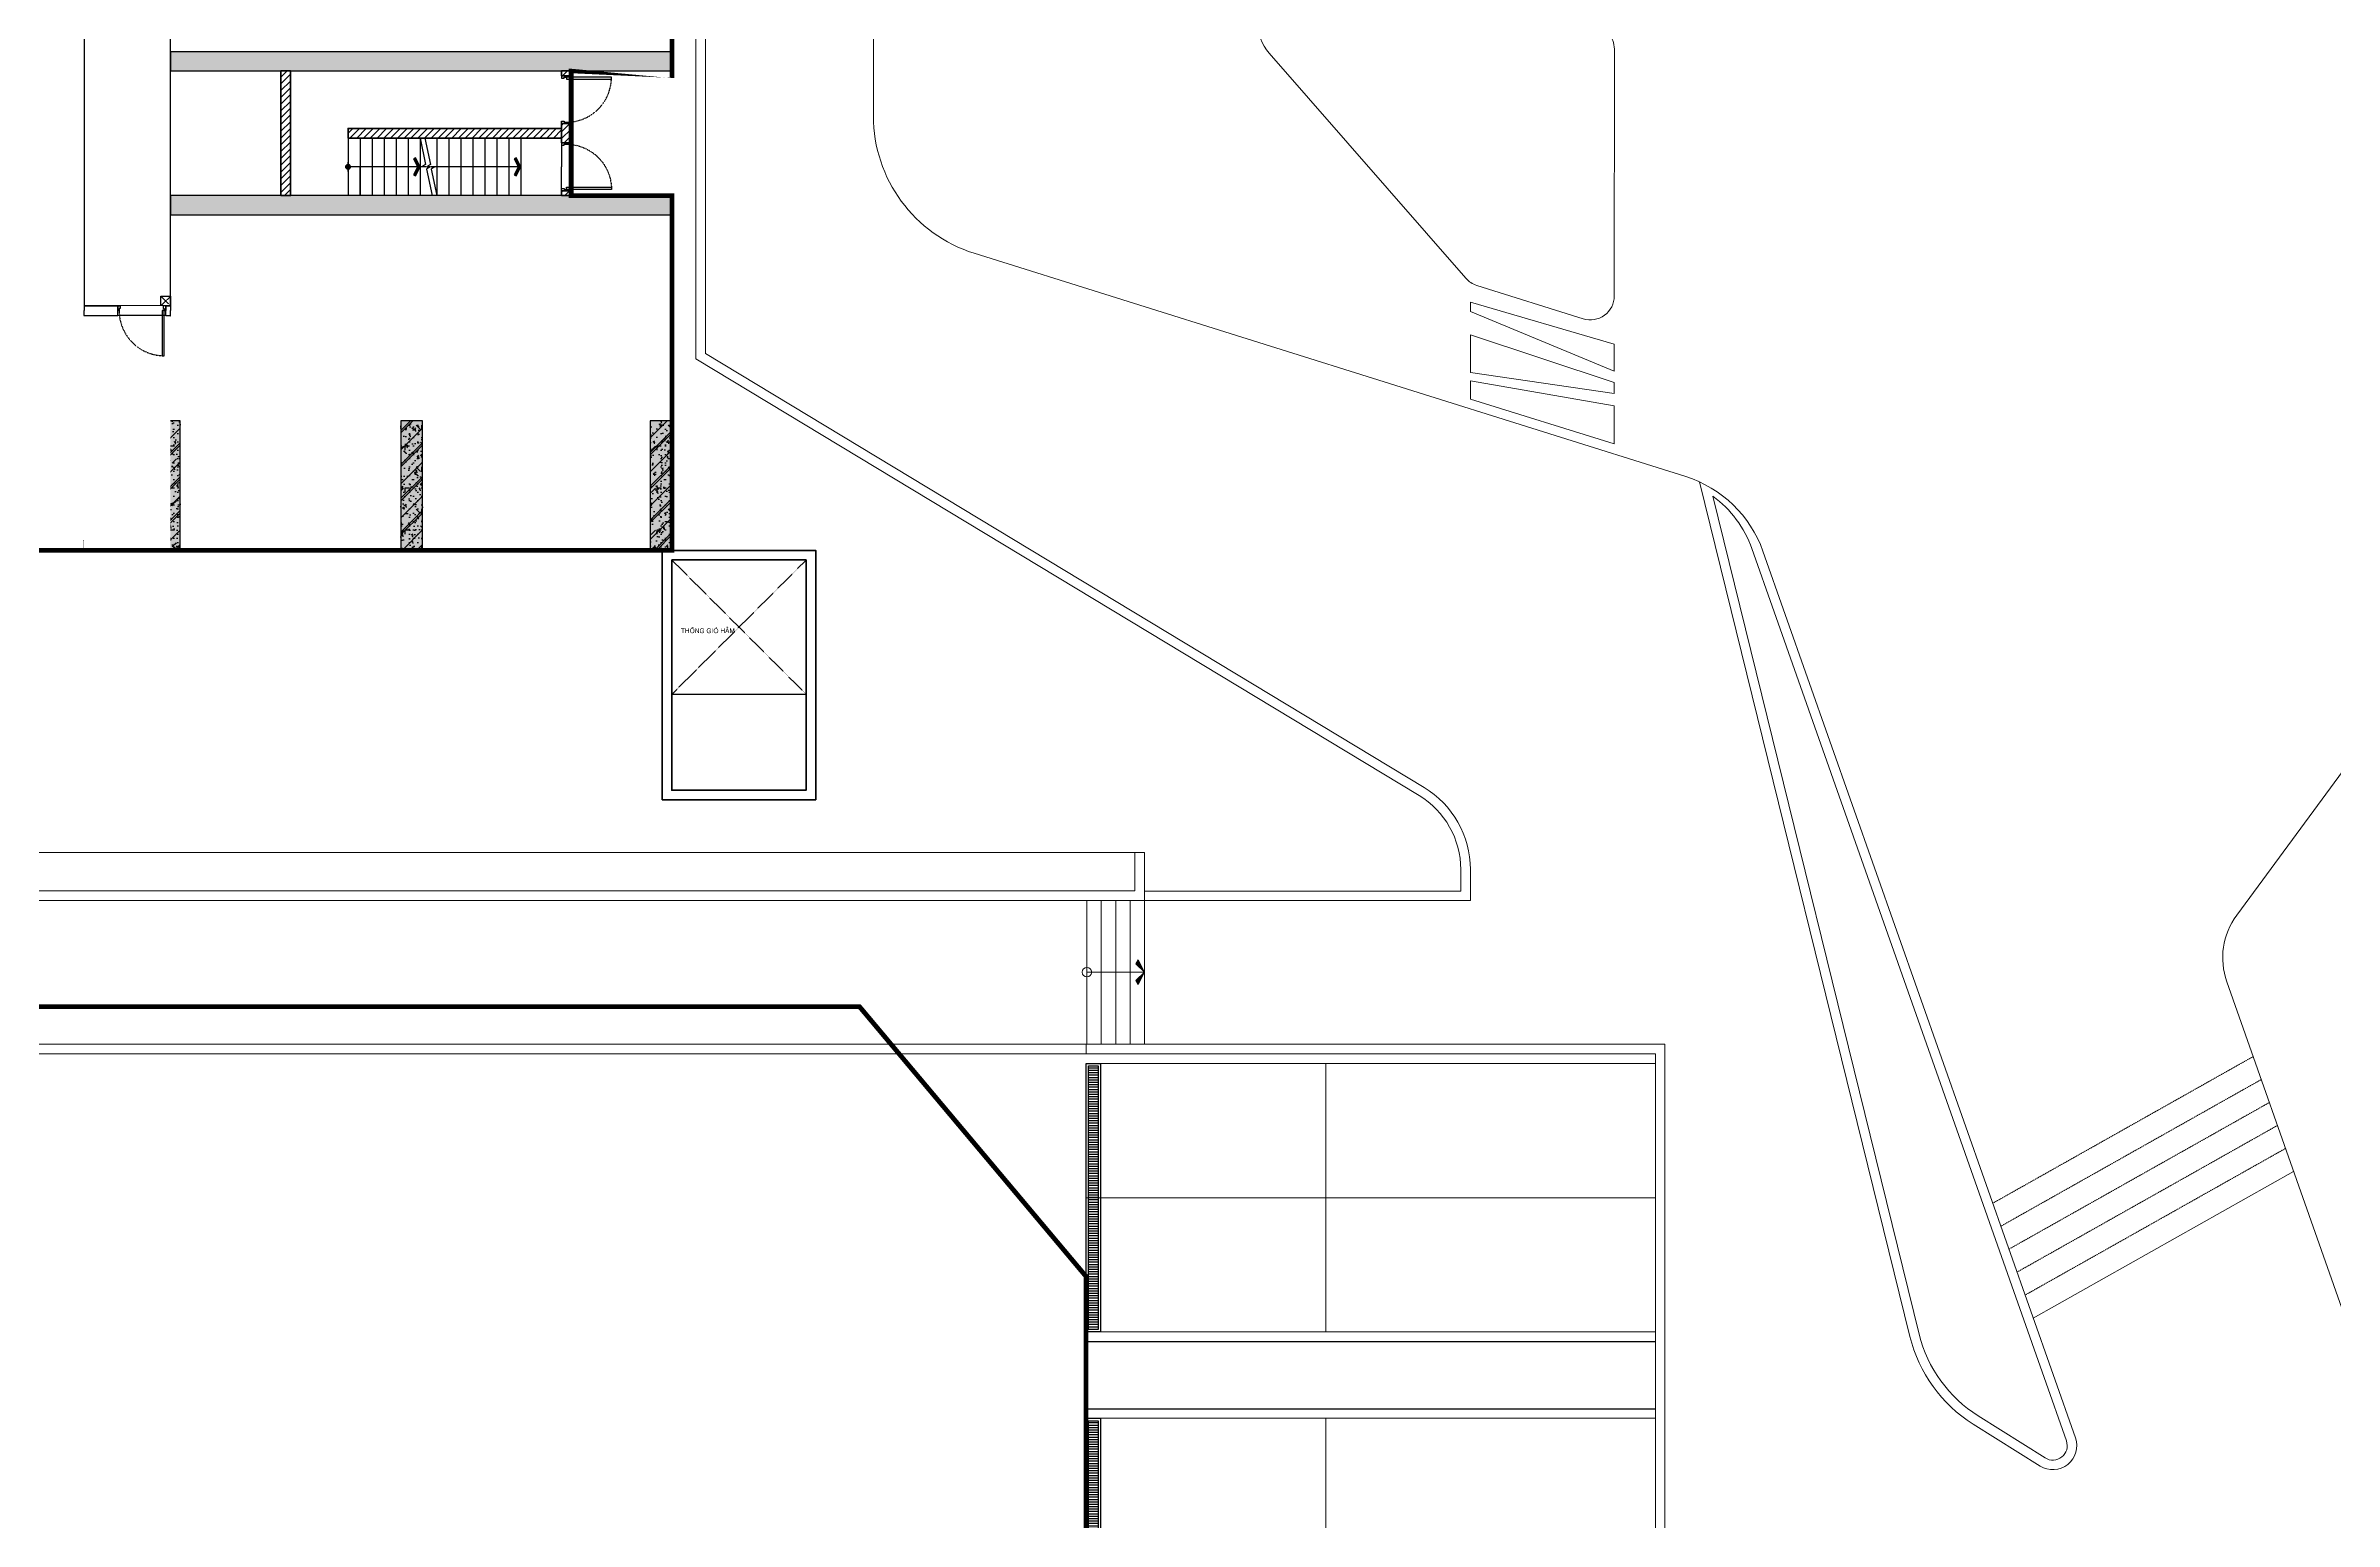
# Model space of a CAD drawing. Header units: millimetres. Extents: x 379264 to 1158416, y -283062 to 356890.
# Drawn here: x 808102 to 809056, y -6410 to -5795 of the extents above; entities that cross this region are included whole.
import ezdxf
from ezdxf.enums import TextEntityAlignment as Align

# ---------------------------------------------------------------- set-up
doc = ezdxf.new("R2010")
doc.units = ezdxf.units.MM
for name, pattern in [('keyplan TANG 1$0$Can Ho Tang 3$0$Unit OTEL Type3c$0$Hidden10.5', [1.5, 1, -0.5]), ('keyplan TANG 1$0$Core 1A$0$Hidden10.5', [1.5, 1, -0.5]), ('keyplan TANG 1$0$mb tang 1 TWA$0$Hidden10.5', [1.5, 1, -0.5]), ('keyplan TANG 1$0$mb_unitmix twa 1-20$0$Core 1A$0$Hidden10.5', [1.5, 1, -0.5]), ('keyplan TANG 1$0$Ranh dat$0$HTT Divide', [18, 10, -2, 1, -2, 1, -2])]:
    doc.linetypes.add(name, pattern=pattern)
for name, color, linetype in [('11PM. DIM', 2, 'Continuous'), ('BLOCK A - CHI TIET THANG 4$0$DnW', 20, 'Continuous'), ('keyplan TANG 1$0$Concrete Line', 250, 'Continuous'), ('keyplan TANG 1$0$mb tang 1 TWA$0$Door', 250, 'Continuous'), ('keyplan TANG 1$0$mb tang 1 TWA$0$Staircase', 250, 'Continuous'), ('keyplan TANG 1$0$mb tang 1 TWA$0$Staircase Break', 250, 'Continuous'), ('keyplan TANG 1$0$mb tang 1 TWA$0$Staircase Direction', 250, 'Continuous'), ('keyplan TANG 1$0$mb tang 1 TWA$0$Wall Hatch', 250, 'Continuous'), ('keyplan TANG 1$0$MB_Cot tang 1$0$Concrete Hatch', 250, 'Continuous'), ('keyplan TANG 1$0$MB_Cot tang 1$0$Concrete Line', 250, 'Continuous'), ('keyplan TANG 1$0$MB_Cot tang 1$0$Concrete Solid', 250, 'Continuous'), ('keyplan TANG 1$0$mb_unitmix twa 1-20$0$Net thay Tran', 250, 'Continuous'), ('keyplan TANG 1$0$mb_unitmix twa 1-20$0$Opening Hidden', 250, 'keyplan TANG 1$0$mb_unitmix twa 1-20$0$Core 1A$0$Hidden10.5'), ('keyplan TANG 1$0$mb_unitmix twa 1-20$0$Opening Line', 250, 'Continuous'), ('keyplan TANG 1$0$Opening Hidden', 250, 'keyplan TANG 1$0$Core 1A$0$Hidden10.5'), ('keyplan TANG 1$0$Opening Line', 250, 'Continuous'), ('keyplan TANG 1$0$Opening Text', 250, 'Continuous'), ('keyplan TANG 1$0$Ramp Line', 250, 'Continuous'), ('keyplan TANG 1$0$Trench Hatch', 250, 'Continuous'), ('keyplan TANG 1$0$Trench Line', 250, 'Continuous')]:
    doc.layers.add(name, color=color, linetype=linetype)
for name, color, linetype, lineweight in [('keyplan TANG 1$0$Cau thang', 250, 'Continuous', 15), ('keyplan TANG 1$0$Hatch vat lieu', 250, 'Continuous', 5), ('keyplan TANG 1$0$mb tang 1 TWA$0$Net cat Tuong', 250, 'Continuous', 40), ('keyplan TANG 1$0$mb tang 1 TWA$0$Wall Line', 250, 'Continuous', 70), ('keyplan TANG 1$0$mb_unitmix twa 1-20$0$Cua so', 250, 'Continuous', 9), ('keyplan TANG 1$0$mb_unitmix twa 1-20$0$Ghi chu ban ve', 250, 'Continuous', 20), ('keyplan TANG 1$0$mb_unitmix twa 1-20$0$Net Thay khac', 250, 'Continuous', 15), ('keyplan TANG 1$0$Net cat Tuong', 250, 'Continuous', 40), ('keyplan TANG 1$0$Net Thay khac', 250, 'Continuous', 15), ('keyplan TANG 1$0$Net thay Tuong', 250, 'Continuous', 20), ('keyplan TANG 1$0$Ramp doc', 250, 'Continuous', 5), ('keyplan TANG 1$0$Ranh dat$0$Ranh dat', 250, 'keyplan TANG 1$0$Ranh dat$0$HTT Divide', 40)]:
    doc.layers.add(name, color=color, linetype=linetype, lineweight=lineweight)
doc.styles.add('keyplan TANG 1$0$mb_unitmix twa 1-20$0$Core 1A$0$VNI-HelveC', font='VHELVCN_0.TTF')
doc.styles.add('keyplan TANG 1$0$VNI-HelveC', font='VHELVCN_0.TTF')

# ---------------------------------------------------------------- blocks, each defined once
blk = doc.blocks.new('*U1377')
at = {"layer": 'keyplan TANG 1$0$Opening Hidden'}
for p, q in [((0, 0), (2800, 2800)), ((2800, 0), (0, 2800))]:
    blk.add_line(p, q, dxfattribs=at)
at = {"layer": 'keyplan TANG 1$0$Opening Line'}
blk.add_lwpolyline([(0, 0), (2800, 5.684341886080801e-14), (2800, 2800), (0, 2800)], close=True, dxfattribs=at)
at = {"layer": 'keyplan TANG 1$0$Opening Text', "style": 'keyplan TANG 1$0$VNI-HelveC'}
blk.add_attdef('OPENING', text='', height=100, dxfattribs=at).set_placement((750, 1325.000000000007), align=Align.MIDDLE_CENTER)
blk = doc.blocks.new('keyplan TANG 1$0$A$Cec98b088')
at = {"layer": 'keyplan TANG 1$0$Net cat Tuong'}
for points in [[(22498.33656567813, 90250), (25698.33656567813, 90250), (25698.33656567813, 85049.16828283906), (22498.33656567813, 85049.16828283906)], [(22698.33656567813, 90050), (25498.33656567813, 90050), (25498.33656567813, 85249.16828283906), (22698.33656567813, 85249.16828283906)]]:
    blk.add_lwpolyline(points, close=True, dxfattribs=at)
at = {"layer": 'keyplan TANG 1$0$Opening Line'}
blk.add_blockref('*U1377', (22700.00000000001, 87249.16828283906), dxfattribs=at).add_auto_attribs({'OPENING': 'THOÂNG GIOÙ HAÀM'})
blk = doc.blocks.new('*U1432')
at = {"layer": 'keyplan TANG 1$0$mb tang 1 TWA$0$Wall Hatch'}
h = blk.add_hatch(dxfattribs=at)
h.set_pattern_fill('LINE10', color=256, scale=100, angle=45, style=0, pattern_type=2)
h.set_pattern_definition([(45, (4100.00000000052, 899.9999999999986), (-70.71067811865474, 70.71067811865476), [])])
h.paths.add_polyline_path([(-99.99999999947431, 2.374315213898552e-14), (0, 0), (1.603842341970662e-13, 200), (-99.99999999947431, 200)])
at = {"layer": 'keyplan TANG 1$0$mb tang 1 TWA$0$Wall Line'}
blk.add_lwpolyline([(-99.99999999947431, 2.374315213898552e-14), (0, 0), (1.603842341970662e-13, 200), (-99.99999999947431, 200)], close=True, dxfattribs=at)
blk = doc.blocks.new('*U236')
at = {"layer": 'keyplan TANG 1$0$mb tang 1 TWA$0$Wall Hatch'}
h = blk.add_hatch(dxfattribs=at)
h.set_pattern_fill('LINE10', color=256, scale=100, angle=45, style=0, pattern_type=2)
h.set_pattern_definition([(45, (1199.999999999998, 3150), (-70.71067811865474, 70.71067811865476), [])])
h.paths.add_polyline_path([(4449.999999999998, -1.004973881890692e-12), (0, 0), (-1.358912982141192e-13, -200), (4449.999999999998, -200.000000000001)])
at = {"layer": 'keyplan TANG 1$0$mb tang 1 TWA$0$Wall Line'}
blk.add_lwpolyline([(4449.999999999998, -1.004973881890692e-12), (0, 0), (-1.358912982141192e-13, -200), (4449.999999999998, -200.000000000001)], close=True, dxfattribs=at)
blk = doc.blocks.new('keyplan TANG 1$0$mb tang 1 TWA$0$Door 1000-1')
at = {"color": 0, "linetype": 'ByBlock'}
blk.add_lwpolyline([(30, 100), (75, 100), (75, 1040.000000000015), (30, 1040.000000000015)], close=True, dxfattribs=at)
for points in [[(50, 55), (30, 55), (30, 100), (0, 100), (0, 0), (50, 0), (50, 55)], [(950.0000000000146, 55), (970.0000000000146, 55), (970.0000000000146, 100), (1000.000000000015, 100), (1000.000000000015, 0), (950.0000000000146, 0), (950.0000000000146, 55)]]:
    blk.add_lwpolyline(points, dxfattribs=at)
at = {"color": 0, "linetype": 'keyplan TANG 1$0$mb tang 1 TWA$0$Hidden10.5'}
blk.add_arc((30, 100), 940.0000000000146, 0, 90, dxfattribs=at)
blk = doc.blocks.new('*U1433')
at = {"layer": 'keyplan TANG 1$0$mb tang 1 TWA$0$Door'}
blk.add_blockref('keyplan TANG 1$0$mb tang 1 TWA$0$Door 1000-1', (0, 0), dxfattribs=at)
blk = doc.blocks.new('*U237')
at = {"layer": 'keyplan TANG 1$0$mb tang 1 TWA$0$Wall Hatch'}
h = blk.add_hatch(dxfattribs=at)
h.set_pattern_fill('LINE10', color=256, scale=100, angle=45, style=0, pattern_type=2)
h.set_pattern_definition([(45, (3799.999999998978, 899.9999999999987), (-70.71067811865474, 70.71067811865476), [])])
h.paths.add_polyline_path([(-400.0000000010168, 1.090082804301975e-13), (0, 0), (1.603842341970662e-13, 200), (-400.0000000010168, 200.0000000000001)])
at = {"layer": 'keyplan TANG 1$0$mb tang 1 TWA$0$Wall Line'}
blk.add_lwpolyline([(-400.0000000010168, 1.090082804301975e-13), (0, 0), (1.603842341970662e-13, 200), (-400.0000000010168, 200.0000000000001)], close=True, dxfattribs=at)
blk = doc.blocks.new('*U238')
at = {"layer": 'keyplan TANG 1$0$mb tang 1 TWA$0$Wall Hatch'}
h = blk.add_hatch(dxfattribs=at)
h.set_pattern_fill('LINE10', color=256, scale=100, angle=45, style=0, pattern_type=2)
h.set_pattern_definition([(45, (1599.999999964853, 899.9999999999993), (-70.71067811865474, 70.71067811865476), [])])
h.paths.add_polyline_path([(-2600.000000035141, 7.342858878990857e-13), (0, 0), (1.603842341970662e-13, 200), (-2600.000000035141, 200.0000000000007)])
at = {"layer": 'keyplan TANG 1$0$mb tang 1 TWA$0$Wall Line'}
blk.add_lwpolyline([(-2600.000000035141, 7.342858878990857e-13), (0, 0), (1.603842341970662e-13, 200), (-2600.000000035141, 200.0000000000007)], close=True, dxfattribs=at)
blk = doc.blocks.new('keyplan TANG 1$0$mb tang 1 TWA$0$Arrow 60')
at = {"linetype": 'ByBlock', "lineweight": -2}
h = blk.add_hatch(color=0, dxfattribs=at)
h.paths.add_polyline_path([(1.875, 0.9375000000000001), (1.651393202249892, 1.384713595499924), (0, 0.5590169943748364), (-1.651393202250176, 1.384713595499924), (-1.875, 0.9375000000001494), (0, 0)], flags=17)
h.paths.add_polyline_path([(1.651393202249892, 1.384713595499925), (1.875, 0.9375), (0, 0), (-1.875, 0.9375000000001492), (-1.651393202250176, 1.384713595499925), (0, 0.5590169943748364)])
blk.add_hatch(color=0, dxfattribs=at).paths.add_polyline_path([(1.651393202249892, 1.384713595499925), (1.875, 0.9375), (0, 0), (-1.875, 0.9375000000001492), (-1.651393202250176, 1.384713595499925), (0, 0.5590169943748364)])
at = {"color": 0, "linetype": 'ByBlock', "lineweight": -2}
blk.add_lwpolyline([(1.651393202249892, 1.384713595499925), (1.875, 0.9375), (0, 0), (-1.875, 0.9375000000001492), (-1.651393202250176, 1.384713595499925), (0, 0.5590169943748364)], close=True, dxfattribs=at)
blk = doc.blocks.new('keyplan TANG 1$0$mb tang 1 TWA$0$Dot')
at = {"linetype": 'ByBlock', "lineweight": -2}
h = blk.add_hatch(color=0, dxfattribs=at)
edge = h.paths.add_edge_path()
edge.add_arc((0, 0), 0.5, 0, 360)
at = {"color": 0, "linetype": 'ByBlock', "lineweight": -2}
blk.add_line((-1.110223024625157e-16, -1), (5.551115123125783e-17, 1), dxfattribs=at)
blk.add_circle((0, 0), 0.5, dxfattribs=at)
blk = doc.blocks.new('keyplan TANG 1$0$mb tang 1 TWA$0$A$Cf4f9086f')
at = {"layer": 'keyplan TANG 1$0$mb tang 1 TWA$0$Staircase'}
for p, q in [((27104.30626201179, -65148.17011095535), (27104.30626201179, -66348.17011095535)), ((28304.30626201179, -65148.17011095535), (28304.30626201179, -66348.17011095535)), ((32754.30626201179, -65148.170110955354), (28554.30626201179, -65148.170110955354)), ((28554.30626201179, -65148.170110955354), (28554.30626201179, -65748.17011095535)), ((28554.30626201179, -65148.17011095535), (28554.30626201179, -66348.17011095535)), ((28804.30626201179, -65148.17011095535), (28804.30626201179, -66348.17011095535)), ((29054.30626201179, -65148.17011095535), (29054.30626201179, -66348.17011095535)), ((29304.30626201179, -65148.17011095535), (29304.30626201179, -66348.17011095535)), ((29554.30626201179, -65148.17011095535), (29554.30626201179, -66348.17011095535)), ((29804.30626201179, -65148.17011095535), (29804.30626201179, -66348.17011095535)), ((30154.30626201179, -65148.17011095535), (30154.30626201179, -66348.17011095535)), ((30404.30626201179, -65148.17011095535), (30404.30626201179, -66348.17011095535)), ((30654.30626201179, -65148.17011095535), (30654.30626201179, -66348.17011095535)), ((30904.30626201179, -65148.17011095535), (30904.30626201179, -66348.17011095535)), ((31154.30626201179, -65148.17011095535), (31154.30626201179, -66348.17011095535)), ((31404.30626201179, -65148.17011095535), (31404.30626201179, -66348.17011095535)), ((31654.30626201179, -65148.17011095535), (31654.30626201179, -66348.17011095535)), ((31904.30626201179, -65148.17011095535), (31904.30626201179, -66348.17011095535)), ((32754.30626201179, -65148.170110955354), (32754.30626201179, -65748.17011095535)), ((28554.30626201179, -66348.17011095535), (28554.30626201179, -65748.17011095535)), ((32754.30626201179, -66348.17011095535), (32754.30626201179, -65748.17011095535)), ((32754.30626201179, -66348.17011095535), (28554.30626201179, -66348.17011095535))]:
    blk.add_line(p, q, dxfattribs=at)
at = {"layer": 'keyplan TANG 1$0$mb tang 1 TWA$0$Staircase Break', "color": 3, "linetype": 'Continuous'}
blk.add_lwpolyline([(29804.30626201179, -65148.17011092059), (29919.10854930642, -65699.22108993353), (29856.96424072815, -65737.70459312329), (30001.64828329833, -65758.63562872016), (29939.50397471715, -65797.11913190738), (30054.30626201179, -66348.17011092021)], dxfattribs=at)
at = {"layer": 'keyplan TANG 1$0$mb tang 1 TWA$0$Staircase Break', "linetype": 'Continuous'}
blk.add_lwpolyline([(29904.30626201179, -65148.17011092059), (30019.10854930642, -65699.22108993353), (29956.96424072815, -65737.70459312329), (30101.64828329833, -65758.63562872016), (30039.50397471715, -65797.11913190738), (30154.30626201179, -66348.17011092021)], dxfattribs=at)
at = {"layer": 'keyplan TANG 1$0$mb tang 1 TWA$0$Staircase Direction'}
for p, q in [((29929.3062622456, -65748.17011095534), (28304.30626201179, -65748.17011095534)), ((31904.30626201179, -65748.17011095535), (30029.30626224561, -65748.17011095534))]:
    blk.add_line(p, q, dxfattribs=at)
at = {"layer": 'keyplan TANG 1$0$mb tang 1 TWA$0$Door', "rotation": 270}
blk.add_blockref('*U1433', (32754.30626201179, -63848.17011091969), dxfattribs=at)
at = {"layer": 'keyplan TANG 1$0$mb tang 1 TWA$0$Door', "xscale": -1, "rotation": 270}
blk.add_blockref('*U1433', (32754.30626201179, -66248.17011092074), dxfattribs=at)
at = {"layer": 'keyplan TANG 1$0$mb tang 1 TWA$0$Net cat Tuong', "xscale": -1, "rotation": 270}
for name, p in [('*U238', (26904.30626201179, -63748.17011092021)), ('*U1432', (32754.30626201179, -63748.17011092021)), ('*U237', (32754.30626201179, -64848.1701109197)), ('*U1432', (32754.30626201179, -66248.17011092074))]:
    blk.add_blockref(name, p, dxfattribs=at)
at = {"layer": 'keyplan TANG 1$0$mb tang 1 TWA$0$Net cat Tuong'}
blk.add_blockref('*U236', (28304.30626201179, -64948.17011092055), dxfattribs=at)
at = {"layer": 'keyplan TANG 1$0$mb tang 1 TWA$0$Staircase Direction', "xscale": 100, "yscale": 100, "zscale": 100}
blk.add_blockref('keyplan TANG 1$0$mb tang 1 TWA$0$Dot', (28304.30626201179, -65748.17011095534), dxfattribs=at)
at = {"layer": 'keyplan TANG 1$0$mb tang 1 TWA$0$Staircase Direction', "zscale": 100, "rotation": 90}
for p, xscale, yscale in [((29804.30626201179, -65748.17011095538), -100.0000000000007, 100.0000000000007), ((31904.30626201179, -65748.17011095535), -100.0000000000008, 100.0000000000008)]:
    blk.add_blockref('keyplan TANG 1$0$mb tang 1 TWA$0$Arrow 60', p, dxfattribs=dict(at, xscale=xscale, yscale=yscale))
blk = doc.blocks.new('*U1435')
at = {"layer": 'keyplan TANG 1$0$mb tang 1 TWA$0$Door'}
blk.add_blockref('keyplan TANG 1$0$mb tang 1 TWA$0$Door 1000-1', (0, 0), dxfattribs=at)
blk = doc.blocks.new('*U263')
for points in [[(0, 0), (1800, 0), (1800, 100), (0, 100)], [(0, 100), (50, 100), (50, 0), (0, 0)], [(50, 75), (50, 25), (87.5, 25), (87.5, 50), (75, 50), (75, 75)], [(900, 75), (900, 25), (862.5, 25), (862.5, 50), (875, 50), (875, 75)], [(900, 75), (900, 25), (937.5, 25), (937.5, 50), (925, 50), (925, 75)], [(1750, 75), (1750, 25), (1712.5, 25), (1712.5, 50), (1725, 50), (1725, 75)], [(1750, 100), (1800, 100), (1800, 0), (1750, 0)]]:
    blk.add_lwpolyline(points, close=True)
at = {"color": 251}
for points in [[(75, 62.5), (75, 75), (875, 74.99999916972592), (875, 62.49999916972592)], [(87.5, 50), (87.5, 25), (862.5, 24.99999916972592), (862.5, 49.99999916972592)], [(925, 62.5), (925, 75), (1725, 74.99999916972592), (1725, 62.49999916972592)], [(937.5, 50), (937.5, 25), (1712.5, 24.99999916972592), (1712.5, 49.99999916972592)]]:
    blk.add_lwpolyline(points, close=True, dxfattribs=at)
blk = doc.blocks.new('*U1441')
at = {"layer": 'keyplan TANG 1$0$mb_unitmix twa 1-20$0$Opening Hidden'}
for p, q in [((0, 0), (200, 200)), ((200, 0), (0, 200))]:
    blk.add_line(p, q, dxfattribs=at)
at = {"layer": 'keyplan TANG 1$0$mb_unitmix twa 1-20$0$Opening Line'}
blk.add_lwpolyline([(0, 0), (200, 5.684341886080801e-14), (200, 200), (0, 200)], close=True, dxfattribs=at)
at = {"layer": 'keyplan TANG 1$0$mb_unitmix twa 1-20$0$Ghi chu ban ve', "style": 'keyplan TANG 1$0$mb_unitmix twa 1-20$0$Core 1A$0$VNI-HelveC'}
blk.add_attdef('OPENING', text='', height=100, dxfattribs=at).set_placement((99.99999999999977, 99.99999999999983), align=Align.MIDDLE_CENTER)
blk = doc.blocks.new('*U1373')
at = {"layer": 'keyplan TANG 1$0$Trench Hatch'}
h = blk.add_hatch(dxfattribs=at)
h.set_pattern_fill('LINE10', color=256, scale=50, angle=90, style=0, pattern_type=2)
h.set_pattern_definition([(90, (0, 100), (-50, 3.061616997868383e-15), [])])
h.paths.add_polyline_path([(50, 50), (5550, 50), (5550, 250), (50, 250)])
at = {"layer": 'keyplan TANG 1$0$Trench Line'}
for points in [[(0, 0), (5600, 0), (5600, 300), (0, 300)], [(50, 50), (5550, 50), (5550, 250), (50, 250)]]:
    blk.add_lwpolyline(points, close=True, dxfattribs=at)
blk = doc.blocks.new('*U1405')
at = {"layer": 'keyplan TANG 1$0$MB_Cot tang 1$0$Concrete Hatch'}
h = blk.add_hatch(dxfattribs=at)
h.set_pattern_fill('CONCRETE', color=256, scale=50, style=0, pattern_type=2)
h.set_pattern_definition([(45, (0, -2150), (-176.7766952966369, 176.7766952966369), []), (45, (0, -2100), (-353.5533905932737, 353.5533905932738), []), (49.99999999999999, (0, -2150), (358.6300913003767, -31.37606749129755), [37.5, -412.5]), (355, (0, -2150), (-69.3756668065, 376.0960668500059), [30, -330]), (100.4514, (29.88584, -2152.614669999999), (289.2546908570108, 344.7197710304768), [31.870095, -350.571056]), (46.18420000000001, (0, -2050), (533.6205243128222, -82.75950716450905), [56.25, -618.75]), (96.6356, (44.46837249999999, -2056.8966535), (467.3313527743517, 487.0589354502209), [47.805144, -525.8565]), (351.1842, (0, -2050), (467.3309725668136, 487.0593004626623), [45, -495]), (21, (50, -2075), (298.4535260592309, -201.3094453326694), [37.5, -412.5]), (326.0000000000001, (50, -2075), (121.6576659607909, 362.5750225234265), [30, -330]), (71.4514, (74.8711165, -2091.775803), (420.111314290745, 161.2652483549762), [31.870095, -350.571056]), (37.50000000000001, (0, -2150), (6.079927658645334, 166.4469269156558), [0, -326, 0, -335, 0, -331.25]), (7.499999999999999, (0, -2150), (131.5347687210743, 197.2058559411801), [0, -191, 0, -318.5, 0, -126.25]), (327.5, (-111.5, -2150), (266.9112180862045, -11.2774358671899), [0, -125, 0, -390, 0, -517.5]), (317.5, (-161.5, -2150), (291.5930846711931, 50.05249116615882), [0, -162.5, 0, -259, 0, -367.5]), (0, (175, -1975), (0, 875), [87.5, -787.5]), (0, (437.5, -1800), (0, 875), [87.5, -787.5]), (0, (262.5, -1450), (0, 875), [87.5, -350, 87.5, -350]), (90, (175, -1975), (-875, 5.35782974626967e-14), [87.5, -787.5]), (90, (262.5, -1450), (-875, 5.35782974626967e-14), [87.5, -787.5]), (90, (525, -1800), (-875, 5.35782974626967e-14), [87.5, -787.5]), (90, (700, -1537.5), (-875, 5.35782974626967e-14), [87.5, -787.5]), (135, (262.5, -1975), (-875.016357447105, 8.881784197001252e-14), [123.76, -1113.7]), (135, (350, -1450), (-875.016357447105, 8.881784197001252e-14), [123.76, -1113.7]), (45, (437.5, -1800), (8.881784197001252e-14, 875.016357447105), [123.76, -247.485, 123.76, -742.455]), (0, (-175, -2150), (87.5, 87.5), [-175, 0])])
h.paths.add_polyline_path([(-200, 300), (-200, -2400), (250, -2400), (250, 300)])
at = {"layer": 'keyplan TANG 1$0$MB_Cot tang 1$0$Concrete Solid'}
blk.add_hatch(color=256, dxfattribs=at).paths.add_polyline_path([(-200, 300), (-200, -2400), (250, -2400), (250, 300)])
at = {"layer": 'keyplan TANG 1$0$MB_Cot tang 1$0$Concrete Line'}
blk.add_lwpolyline([(-200, 300), (-200, -2400), (250, -2400), (250, 300)], close=True, dxfattribs=at)
blk = doc.blocks.new('*U59')
at = {"layer": 'keyplan TANG 1$0$MB_Cot tang 1$0$Concrete Hatch'}
h = blk.add_hatch(dxfattribs=at)
h.set_pattern_fill('CONCRETE', color=256, scale=50, style=0, pattern_type=2)
h.set_pattern_definition([(45, (-100, -2150), (-176.7766952966369, 176.7766952966369), []), (45, (-100, -2100), (-353.5533905932737, 353.5533905932738), []), (49.99999999999999, (-100, -2150), (358.6300913003767, -31.37606749129755), [37.5, -412.5]), (355, (-100, -2150), (-69.3756668065, 376.0960668500059), [30, -330]), (100.4514, (-70.11416, -2152.614669999999), (289.2546908570108, 344.7197710304768), [31.870095, -350.571056]), (46.18420000000001, (-100, -2050), (533.6205243128222, -82.75950716450905), [56.25, -618.75]), (96.6356, (-55.53162750000001, -2056.8966535), (467.3313527743517, 487.0589354502209), [47.805144, -525.8565]), (351.1842, (-100, -2050), (467.3309725668136, 487.0593004626623), [45, -495]), (21, (-50, -2075), (298.4535260592309, -201.3094453326694), [37.5, -412.5]), (326.0000000000001, (-50, -2075), (121.6576659607909, 362.5750225234265), [30, -330]), (71.4514, (-25.1288835, -2091.775803), (420.111314290745, 161.2652483549762), [31.870095, -350.571056]), (37.50000000000001, (-100, -2150), (6.079927658645334, 166.4469269156558), [0, -326, 0, -335, 0, -331.25]), (7.499999999999999, (-100, -2150), (131.5347687210743, 197.2058559411801), [0, -191, 0, -318.5, 0, -126.25]), (327.5, (-211.5, -2150), (266.9112180862045, -11.2774358671899), [0, -125, 0, -390, 0, -517.5]), (317.5, (-261.5, -2150), (291.5930846711931, 50.05249116615882), [0, -162.5, 0, -259, 0, -367.5]), (0, (75, -1975), (0, 875), [87.5, -787.5]), (0, (337.5, -1800), (0, 875), [87.5, -787.5]), (0, (162.5, -1450), (0, 875), [87.5, -350, 87.5, -350]), (90, (75, -1975), (-875, 5.35782974626967e-14), [87.5, -787.5]), (90, (162.5, -1450), (-875, 5.35782974626967e-14), [87.5, -787.5]), (90, (425, -1800), (-875, 5.35782974626967e-14), [87.5, -787.5]), (90, (600, -1537.5), (-875, 5.35782974626967e-14), [87.5, -787.5]), (135, (162.5, -1975), (-875.016357447105, 8.881784197001252e-14), [123.76, -1113.7]), (135, (250, -1450), (-875.016357447105, 8.881784197001252e-14), [123.76, -1113.7]), (45, (337.5, -1800), (8.881784197001252e-14, 875.016357447105), [123.76, -247.485, 123.76, -742.455]), (0, (-275, -2150), (87.5, 87.5), [-175, 0])])
h.paths.add_polyline_path([(-250, 300), (-250, -2400), (200, -2400), (200, 300)])
at = {"layer": 'keyplan TANG 1$0$MB_Cot tang 1$0$Concrete Solid'}
blk.add_hatch(color=256, dxfattribs=at).paths.add_polyline_path([(-250, 300), (-250, -2400), (200, -2400), (200, 300)])
at = {"layer": 'keyplan TANG 1$0$MB_Cot tang 1$0$Concrete Line'}
blk.add_lwpolyline([(-250, 300), (-250, -2400), (200, -2400), (200, 300)], close=True, dxfattribs=at)
blk = doc.blocks.new('*U1387')
at = {"layer": 'keyplan TANG 1$0$MB_Cot tang 1$0$Concrete Hatch'}
h = blk.add_hatch(dxfattribs=at)
h.set_pattern_fill('CONCRETE', color=256, scale=50, style=0, pattern_type=2)
h.set_pattern_definition([(45, (9900.00000006222, -349.9999999999999), (-176.7766952966369, 176.7766952966369), []), (45, (9900.00000006222, -299.9999999999999), (-353.5533905932737, 353.5533905932738), []), (49.99999999999999, (9900.00000006222, -349.9999999999999), (358.6300913003767, -31.37606749129755), [37.5, -412.5]), (355, (9900.00000006222, -349.9999999999999), (-69.3756668065, 376.0960668500059), [30, -330]), (100.4514, (9929.885840062221, -352.6146699999999), (289.2546908570108, 344.7197710304768), [31.870095, -350.571056]), (46.18420000000001, (9900.00000006222, -249.9999999999999), (533.6205243128222, -82.75950716450905), [56.25, -618.75]), (96.6356, (9944.46837256222, -256.8966534999999), (467.3313527743517, 487.0589354502209), [47.805144, -525.8565]), (351.1842, (9900.00000006222, -249.9999999999999), (467.3309725668136, 487.0593004626623), [45, -495]), (21, (9950.00000006222, -274.9999999999999), (298.4535260592309, -201.3094453326694), [37.5, -412.5]), (326.0000000000001, (9950.00000006222, -274.9999999999999), (121.6576659607909, 362.5750225234265), [30, -330]), (71.4514, (9974.87111656222, -291.7758029999999), (420.111314290745, 161.2652483549762), [31.870095, -350.571056]), (37.50000000000001, (9900.00000006222, -349.9999999999999), (6.079927658645334, 166.4469269156558), [0, -326, 0, -335, 0, -331.25]), (7.499999999999999, (9900.00000006222, -349.9999999999999), (131.5347687210743, 197.2058559411801), [0, -191, 0, -318.5, 0, -126.25]), (327.5, (9788.50000006222, -349.9999999999999), (266.9112180862045, -11.2774358671899), [0, -125, 0, -390, 0, -517.5]), (317.5, (9738.50000006222, -349.9999999999999), (291.5930846711931, 50.05249116615882), [0, -162.5, 0, -259, 0, -367.5]), (0, (10075.00000006222, -174.9999999999999), (0, 875), [87.5, -787.5]), (0, (10337.50000006222, 1.13686837721616e-13), (0, 875), [87.5, -787.5]), (0, (10162.50000006222, 350.0000000000001), (0, 875), [87.5, -350, 87.5, -350]), (90, (10075.00000006222, -174.9999999999999), (-875, 5.35782974626967e-14), [87.5, -787.5]), (90, (10162.50000006222, 350.0000000000001), (-875, 5.35782974626967e-14), [87.5, -787.5]), (90, (10425.00000006222, 1.13686837721616e-13), (-875, 5.35782974626967e-14), [87.5, -787.5]), (90, (10600.00000006222, 262.5000000000001), (-875, 5.35782974626967e-14), [87.5, -787.5]), (135, (10162.50000006222, -174.9999999999999), (-875.016357447105, 8.881784197001252e-14), [123.76, -1113.7]), (135, (10250.00000006222, 350.0000000000001), (-875.016357447105, 8.881784197001252e-14), [123.76, -1113.7]), (45, (10337.50000006222, 1.13686837721616e-13), (8.881784197001252e-14, 875.016357447105), [123.76, -247.485, 123.76, -742.455]), (0, (9725.00000006222, -349.9999999999999), (87.5, 87.5), [-175, 0])])
h.paths.add_polyline_path([(-250, 50), (-250, -349.9999999999999), (10200.00000006222, -350), (10200.00000006222, 50)])
at = {"layer": 'keyplan TANG 1$0$MB_Cot tang 1$0$Concrete Solid'}
blk.add_hatch(color=256, dxfattribs=at).paths.add_polyline_path([(-250, 50), (-250, -349.9999999999999), (10200.00000006222, -350), (10200.00000006222, 50)])
at = {"layer": 'keyplan TANG 1$0$MB_Cot tang 1$0$Concrete Line'}
blk.add_lwpolyline([(-250, 50), (-250, -349.9999999999999), (10200.00000006222, -350), (10200.00000006222, 50)], close=True, dxfattribs=at)
blk = doc.blocks.new('keyplan TANG 1')
at = {"layer": 'keyplan TANG 1$0$Cau thang'}
for points in [[(32549.8901087041, 81453.70856257074), (32419.25036855158, 81708.85742873093), (32371.97068366641, 81630.00353582553)], [(32549.8901087041, 81453.70856251451), (32419.25070064608, 81198.55952631729), (32371.9709131273, 81277.41335768485)]]:
    blk.add_hatch(color=256, dxfattribs=at).paths.add_polyline_path(points)
for points in [[(31349.99999999994, 82949.99999999994), (31350.00000000006, 79949.99999999988)], [(31649.99999919493, 82949.97802238667), (31649.99999919505, 79949.99999999988)], [(31949.99999838992, 82949.9560447734), (31949.99999839003, 79949.99999999988)], [(32249.99999758491, 82949.93406716012), (32249.99999758502, 79949.99999999988)], [(32549.99999677989, 82949.91208954685), (32549.99999678001, 79949.99999999988)], [(32549.99999677989, 82949.67033580074), (32549.99999678001, 79949.99999999988)], [(32549.8901087041, 81453.70856257074), (32419.25036855158, 81708.85742873093), (32371.97068366641, 81630.00353582553), (32549.8901087041, 81453.70856257074)], [(32549.8901087041, 81453.70856251451), (31349.89011193358, 81454.03822672309)], [(32549.8901087041, 81453.70856251451), (32419.25070064608, 81198.55952631729), (32371.9709131273, 81277.41335768485), (32549.8901087041, 81453.70856251451)]]:
    blk.add_lwpolyline(points, dxfattribs=at)
blk.add_circle((31349.99999999988, 81454.03822672309), 100.0000000000145, dxfattribs=at)
at = {"layer": 'keyplan TANG 1$0$Concrete Line'}
blk.add_lwpolyline([(22498.33656567813, 85049.16828283895), (25698.33656567813, 85049.16828283895), (25698.33656567813, 90249.99999999988), (22498.33656567813, 90249.99999999988)], close=True, dxfattribs=at)
at = {"layer": 'keyplan TANG 1$0$Hatch vat lieu'}
blk.add_lwpolyline([(23200.00000000175, 125850.0000054775), (23200.00000000169, 94245.9775425606), (38274.01893333992, 85137.37794726598, -0.2626313762872258), (39143.10746881831, 83596.66052586085, -0.2626313762872258)], format="xyb", dxfattribs=at)
blk.add_lwpolyline([(44396.69078707718, 91380.30162628897, -0.1515316585031727), (45210.057054909, 90286.84101372171), (51767.37828661263, 71677.12201477127, -0.7101796795247807), (51324.93924795574, 71323.33005935705), (49929.69614560163, 72199.10617380933, -0.1946278098924118), (48699.43980938551, 73901.34489937447)], format="xyb", close=True, dxfattribs=at)
blk.add_lwpolyline([(32550, 83142.57591737289), (39143.07420316705, 83142.57591737289), (39143.10746881837, 83596.66052595578)], dxfattribs=at)
at = {"layer": 'keyplan TANG 1$0$mb_unitmix twa 1-20$0$Net Thay khac'}
for p, q in [((12250.00000000029, 95349.99999896024), (10449.99999999994, 95349.99999896024)), ((10449.99999999994, 95349.99999896024), (10449.99999999994, 95249.99999896024)), ((10449.99999999994, 95149.99999896024), (10449.99999999994, 95249.99999896024)), ((12250.00000000029, 95149.99999896024), (10449.99999999994, 95149.99999896024)), ((12250.00000000029, 95349.99999896024), (12250.00000000029, 95249.99999896024)), ((12250.00000000029, 95149.99999896024), (12250.00000000029, 95249.99999896024)), ((12000, 90449.9999999999), (10448.45461010569, 90449.9999999999)), ((10448.45461010569, 90449.9999999999), (10448.45461010569, 90349.9999999999)), ((10448.45461010569, 90249.9999999999), (10448.45461010569, 90349.9999999999)), ((12000, 90249.9999999999), (10448.45461010569, 90249.9999999999)), ((12000, 90449.9999999999), (12000, 90349.9999999999)), ((12000, 90249.9999999999), (12000, 90349.9999999999))]:
    blk.add_line(p, q, dxfattribs=at)
at = {"layer": 'keyplan TANG 1$0$mb_unitmix twa 1-20$0$Net thay Tran'}
for points in [[(10450.0000065181, 147850.0000020646), (10449.99999999991, 95349.99999896024), (12249.99999342476, 95349.99999896024), (12249.99999342476, 141249.9999910947), (12450, 141249.9999910947), (12450, 141050), (46748.45462060507, 141049.9999999999), (46748.45462060507, 142849.9999999999), (12450, 142849.9999826836), (12450, 142649.9999826836), (12250, 142649.9999826836), (12250.00000651844, 147850.0000020646)], [(10449.99999999991, 95145.31862552399), (12249.99999342476, 95145.31862552399), (12249.99999342476, 95350.00000553548), (10449.99999999991, 95350.00000553548)]]:
    blk.add_lwpolyline(points, close=True, dxfattribs=at)
at = {"layer": 'keyplan TANG 1$0$mb_unitmix twa 1-20$0$Opening Hidden'}
for p, q in [((10448.4546035306, 95149.99999896024), (12000, 90449.9999999999)), ((10449.99999999994, 90449.9999999999), (12248.4546035306, 95149.99999896024))]:
    blk.add_line(p, q, dxfattribs=at)
at = {"layer": 'keyplan TANG 1$0$Net Thay khac'}
for points in [[(23400.00000000175, 125850.0000054775), (23400.00000000169, 94358.80328432308), (38377.45353997167, 85308.55412011413, -0.262631376287226), (39343.10746828164, 83596.64587410592)], [(63158.20592837804, 108711.5894751342), (62298.88413003844, 113809.2756865358), (49071.97862617078, 104818.1043738761, -0.3495932352257886), (46586.9339886849, 105006.3566907223), (30477.03834166669, 119961.2391225682, 0.3334625448537781), (29283.21457943856, 120086.4507862388), (27873.04425692908, 119242.6227202207, 0.2637644092059549), (26900.00000000215, 117526.4170502122), (26900.00000000169, 99309.44150566455, 0.3276228894507646), (29000.87533019885, 96447.34876989375), (43832.13923452771, 91788.11635049462, -0.2361573345572308), (45440.77425168199, 90233.87076099671), (51956.01073264296, 71743.5885499948, -0.7101796795247883), (51218.61233487853, 71153.93529097427), (49823.36923252587, 72029.71140542562, -0.1946278098924115), (48505.23744372278, 73853.53861138836), (44117.17927425198, 91679.04469173535)], [(67221.85271674191, 78495.31922846806), (60208.91979805537, 86256.09559713799, 0.4747797497003866), (57887.22796740715, 86138.60524978145), (55316.58683750319, 82640.14434393571, 0.2480240922332413), (55110.60960928869, 81253.45364191412), (60379.60910111462, 66299.99986345373), (63552.16828258353, 66299.99986345373, 0.3574881999877796), (65023.01574816409, 67505.70794546214), (67221.85271674191, 78495.31922846806)]]:
    blk.add_lwpolyline(points, format="xyb", dxfattribs=at)
blk.add_lwpolyline([(38382.84878502169, 111156.199202206), (35743.50094230834, 113574.6017524459, 0.6525053526122765), (34905.7145057848, 113205.9551421253), (34905.71450578264, 101275.2255770735, 0.1814367724435022), (35152.55012145598, 100617.3932198715), (39251.47074301256, 95924.4634900706, 0.1379839586727153), (39478.19882353098, 95776.36421271326), (41694.12958152225, 95080.23093011772, 0.5064288696461526), (42343.98369182536, 95557.20975672064), (42344.36069174699, 100703.3543749264, 0.1895780799875592), (42210.42810732109, 101043.9708748514), (38812.92752003344, 104695.7259030096, -0.1895591071489607), (38545.06234849815, 105376.8856441489), (38545.06234849815, 110787.5525918857, 0.2102835230387637)], format="xyb", close=True, dxfattribs=at)
for points in [[(42343.91016421461, 94553.53921014309), (39343.97416195524, 95427.23448900861), (39343.95963990322, 95229.00479325216), (42343.86856955249, 93985.76151411148), (42343.91016421461, 94553.53921014309)], [(39343.10746828164, 83596.64587410592), (39343.10746828164, 82949.99999999988), (31349.99999999994, 82949.99999999988)], [(56503.95975755429, 77299.11713616486), (51076.11994895333, 74240.7241417456)]]:
    blk.add_lwpolyline(points, dxfattribs=at)
for points in [[(42343.88455032388, 93523.90936871368), (42343.90126259794, 93752.03615106927), (39343.97418670333, 94747.57857856463), (39343.91661634017, 93961.728508642), (42343.88455032388, 93523.90936871368)], [(42343.80730823166, 92469.53520485462), (42343.86548295536, 93263.63494815544), (39343.90365017275, 93784.73703309527), (39343.87564334925, 93402.43678361276), (42343.80730823166, 92469.53520485462)]]:
    blk.add_lwpolyline(points, close=True, dxfattribs=at)
at = {"layer": 'keyplan TANG 1$0$Net Thay khac', "color": 251, "linetype": 'keyplan TANG 1$0$Can Ho Tang 3$0$Unit OTEL Type3c$0$Hidden10.5'}
for points in [[(55660.33897032653, 79693.31824928505), (50232.49916172336, 76634.92525486456)], [(55829.06312777213, 79214.47802666115), (50401.22331916937, 76156.08503224066)], [(55997.78728521761, 78735.63780403702), (50569.94747661543, 75677.24480961682)], [(56166.51144266321, 78256.79758141289), (50738.67163406132, 75198.40458699316)], [(56335.2356001088, 77777.95735878899), (50907.39579150738, 74719.56436436932)]]:
    blk.add_lwpolyline(points, dxfattribs=at)
at = {"layer": 'keyplan TANG 1$0$Net thay Tuong'}
for points in [[(32549.99999677989, 83949.99999999988), (32549.99999677989, 82949.99999999988), (-3198.334611486651, 82949.99999999988)], [(32349.9999967799, 83949.99999999988), (32349.9999967799, 83149.99999999988), (-3198.334611486636, 83149.99999999988)], [(32549.99999677989, 83949.99999999988), (-3198.334611486644, 83949.99999999988)], [(31332.71489740453, 66149.99999999988), (43400, 66149.99999999988), (43400, 79949.99999999988), (31332.71489740453, 79949.99999999988), (31332.71489740453, 79749.99999999988)], [(31332.71489740453, 66349.99999999988), (43200, 66349.99999999988), (43200, 79749.99999999988), (31332.71489740454, 79749.99999999988)]]:
    blk.add_lwpolyline(points, dxfattribs=at)
at = {"layer": 'keyplan TANG 1$0$Ramp doc'}
for p, q in [((31332.59810885724, 79549.9999999999), (43199.97299776193, 79549.99999999988)), ((31332.62604220696, 76749.9999999999), (43200, 76749.9999999999)), ((31332.62604220696, 73949.9999999999), (43200, 73949.9999999999)), ((31332.63255998856, 72149.9999999999), (43200.0065177816, 72149.9999999999))]:
    blk.add_line(p, q, dxfattribs=at)
for points in [[(31632.59810885724, 79549.9999999999), (43200, 79549.9999999999), (43200, 76749.9999999999), (31632.59810885724, 76749.9999999999)], [(31632.59810885724, 73949.9999999999), (43200, 73949.9999999999), (43200, 76749.9999999999), (31632.59810885724, 76749.9999999999)], [(31632.59810885724, 72149.9999999999), (43200, 72149.9999999999), (43200, 69349.9999999999), (31632.59810885724, 69349.9999999999)]]:
    blk.add_lwpolyline(points, close=True, dxfattribs=at)
for points in [[(36332.59810885724, 73949.99999999988), (36332.59810885724, 79549.99999999988)], [(31326.93006661604, 73750), (38826.92978595023, 73750)], [(36332.59810885724, 66549.99999999988), (36332.59810885724, 72149.99999999988)]]:
    blk.add_lwpolyline(points, dxfattribs=at)
at = {"layer": 'keyplan TANG 1$0$Ramp Line'}
for p, q in [((31332.62604220696, 73749.9999999999), (43200, 73749.9999999999)), ((31332.63255998856, 72349.9999999999), (43200.0065177816, 72349.9999999999))]:
    blk.add_line(p, q, dxfattribs=at)
at = {"layer": 'keyplan TANG 1$0$Ranh dat$0$Ranh dat', "ltscale": 0.1, "const_width": 99.99999999999993}
blk.add_lwpolyline([(26611.91180562973, 80732.27756929398), (31332.58105826378, 75108.03633600473), (31333.1513197422, -11999.99999904633), (-120672.6085753441, -11999.99999928474), (-121023.9264128208, 69993.49156856537), (-12357.21371841431, 69991.76627880335), (-12355.67700719833, 83058.66361939907), (-3201.951178073883, 83058.72354507446), (-3201.935946464539, 80732.08239006996), (26611.91180562973, 80732.27756929398)], dxfattribs=at)
blk.add_blockref('keyplan TANG 1$0$mb tang 1 TWA$0$A$Cf4f9086f', (-12354.30626201176, 163998.1701109553))
at = {"xscale": -1, "rotation": 90}
for name, p in [('*U1441', (12250, 95549.99999896024)), ('*U1373', (31632.59810885724, 79549.9999999999)), ('*U1373', (31632.63255998856, 72149.9999999999))]:
    blk.add_blockref(name, p, dxfattribs=at)
at = {"layer": 'keyplan TANG 1$0$Concrete Line'}
blk.add_blockref('keyplan TANG 1$0$A$Cec98b088', (0, -1.091393642127514e-10), dxfattribs=at)
at = {"layer": 'keyplan TANG 1$0$MB_Cot tang 1$0$Concrete Line'}
for name, p in [('*U1387', (12500, 100600.000000035)), ('*U1387', (12500, 97600.00000003504)), ('*U59', (12250, 92649.9999989603)), ('*U1405', (17250, 92649.99999999988)), ('*U1405', (22450, 92649.99999999988))]:
    blk.add_blockref(name, p, dxfattribs=at)
at = {"layer": 'keyplan TANG 1$0$mb_unitmix twa 1-20$0$Cua so', "rotation": 180}
blk.add_blockref('*U263', (12249.99999342476, 95250.0000741066), dxfattribs=at)
blk.add_wipeout([(12248.454610106182, 95349.99999896024), (10448.45461010569, 95349.99999896024), (10448.45461010569, 90209.1100621743), (12248.454610106182, 90209.1100621743)])
at = {"color": 7, "const_width": 100}
blk.add_lwpolyline([(22696.90922331624, 132250.0000055772), (22700.00000000001, 125550.0000054775), (17150.00000000003, 125550.0000054775), (17149.99999872623, 122549.9999989607), (22700, 122549.9999989607), (22700, 109750.000000035), (17149.99999872623, 109750.000000035), (17150.00000000001, 106750.0000055773), (22700, 106749.9999999999), (22700.00000006222, 100250.000000035), (20600.00000000003, 100250.0000054705), (20600.00000000003, 97650.00000000001), (22700.00000651809, 97650.00000000001), (22700, 90249.99999999988), (1049.999999999913, 90249.99999999988), (1049.999999999913, 107600.0000054772), (4.730700311483815e-07, 107600.0000054705), (-1.455191522836685e-11, 114100.0000055773), (5550.000000476677, 114100.0000055773), (5549.999999999985, 117100.0000055773), (-1.546140993013978e-11, 117100.0000055773), (-1.546140993013978e-11, 131300.0000067214)], dxfattribs=at)
at = {"layer": 'keyplan TANG 1$0$mb tang 1 TWA$0$Door'}
for p, q in [((10448.45460718483, 95349.9999989603), (10448.45460718483, 95249.9999989603)), ((10448.45460718483, 95349.9999989603), (11148.45461010616, 95349.9999989603)), ((10448.45460718483, 95149.9999989603), (10448.45460718483, 95249.9999989603)), ((10448.45460718483, 95149.9999989603), (11148.45461010616, 95149.9999989603)), ((11148.45461010616, 95349.9999989603), (11148.45461010616, 95249.9999989603)), ((11148.45461010616, 95149.9999989603), (11148.45461010616, 95249.9999989603)), ((12148.45461010619, 95149.9999989603), (11148.45461010616, 95149.9999989603)), ((12148.45461010619, 95349.9999989603), (12148.45461010619, 95249.9999989603)), ((12148.45461010619, 95349.9999989603), (12248.45461010619, 95349.9999989603)), ((12148.45461010619, 95149.9999989603), (12148.45461010619, 95249.9999989603)), ((12148.45461010619, 95149.9999989603), (12248.45461010619, 95149.9999989603)), ((12248.45461010619, 95349.9999989603), (12248.45461010619, 95249.9999989603)), ((12248.45461010619, 95149.9999989603), (12248.45461010619, 95249.9999989603))]:
    blk.add_line(p, q, dxfattribs=at)
at = {"layer": 'keyplan TANG 1$0$Net Thay khac'}
for points in [[(62750.00000001115, 146099.9999999999), (62750.00000001115, 153400.0000025127, 0.4142135623737831), (59250.00000002266, 156900.0000025094), (1301.665388513698, 156900.0000025232, 0.414213562373095), (-5198.3346114863, 150400.0000025232), (-5198.334611486411, 82749.99999999988, 0.414213562373095), (-2198.334611486411, 79749.9999999999), (31332.59717774558, 79749.9999999999)], [(76849.99999999699, 145899.9999999999), (62549.9999999936, 145899.9999999999), (62550.00000001115, 153400.0000025131, 0.4142135623737835), (59250.00000002266, 156700.0000025094), (1301.665388513647, 156700.0000025232, 0.4142135623730949), (-4998.334611486301, 150400.0000025232), (-4998.334611486411, 82749.99999999988, 0.4142135623730965), (-2198.334611486411, 79949.99999999988), (31332.59717774558, 79949.9999999999)]]:
    blk.add_lwpolyline(points, format="xyb", dxfattribs=at)
at = {"layer": 'keyplan TANG 1$0$mb tang 1 TWA$0$Door', "rotation": 180}
blk.add_blockref('*U1435', (12148.45461010619, 95349.9999989603), dxfattribs=at)
blk = doc.blocks.new('A$C4BCF64AD')
at = {"layer": 'BLOCK A - CHI TIET THANG 4$0$DnW', "xscale": 0.02, "yscale": 0.02, "zscale": 0.02}
blk.add_blockref('keyplan TANG 1', (2142.393652781146, 279.9095789425264), dxfattribs=at)

msp = doc.modelspace()

# ---------------------------------------------------------------- block references
at = {"layer": '11PM. DIM'}
msp.add_blockref('A$C4BCF64AD', (805766.3179176648, -8089.955386339218), dxfattribs=at)

doc.saveas('drawing.dxf')
